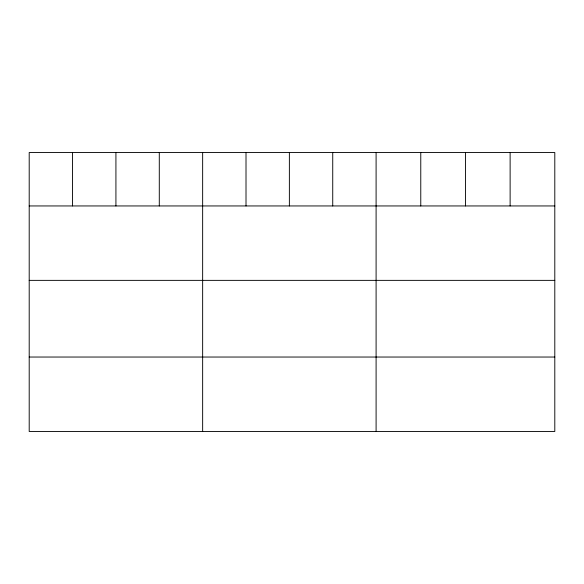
<?xml version="1.0" encoding="UTF-8"?>
<svg xmlns="http://www.w3.org/2000/svg" width="584" height="584" viewBox="0 0 584 584"><rect width="100%" height="100%" fill="white"/><g stroke="black" fill="none" stroke-linecap="round" stroke-linejoin="round"><path stroke-width="0.88" d="M554.8 205.948L554.8 431.459L29.2 431.459L29.2 152.541L554.8 152.541L554.8 205.948L29.2 205.948M29.2 280.364L554.8 280.364M29.2 357.036L554.8 357.036M510.124 152.541L510.124 205.948M465.448 152.541L465.448 205.948M420.772 152.541L420.772 205.948M376.096 152.541L376.096 431.459M332.734 152.541L332.734 205.948M289.372 152.541L289.372 205.948M246.01 152.541L246.01 205.948M202.648 152.541L202.648 431.459M159.286 152.541L159.286 205.948M115.924 152.541L115.924 205.948M72.562 152.541L72.562 205.948"/></g></svg>
